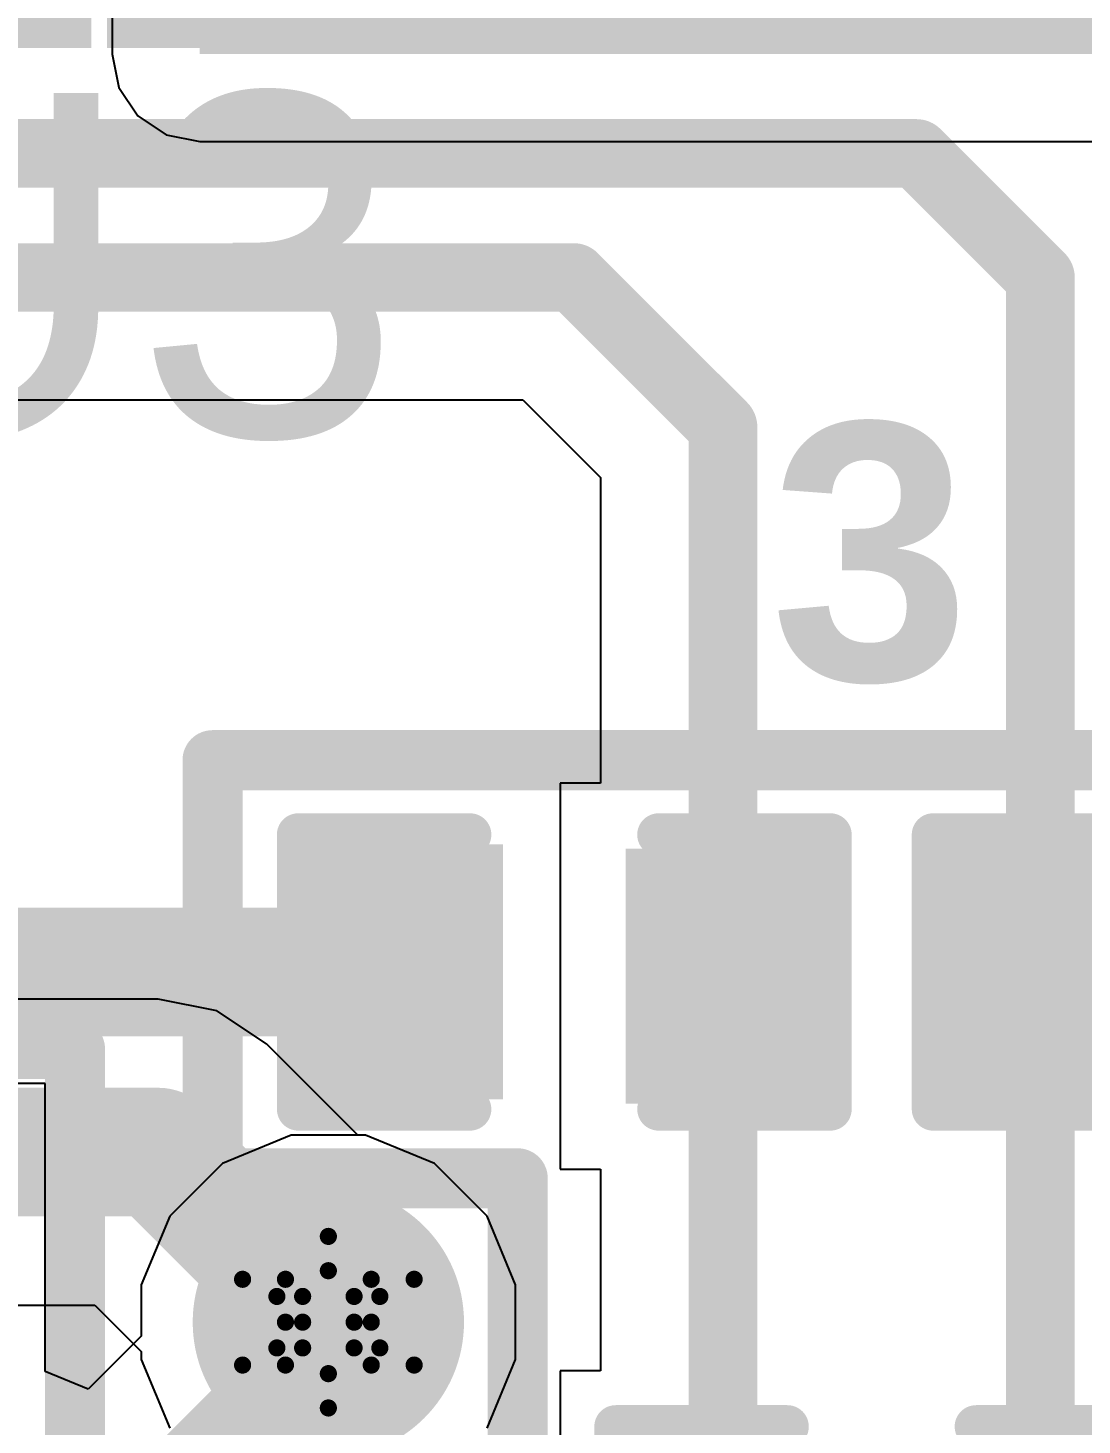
# Model space of a CAD drawing. Header units: inches. Extents: x -18 to 237, y -41 to 211.
# Drawn here: x 28.791 to 31.911, y 100.846 to 104.982 of the extents above; entities that cross this region are included whole.
import ezdxf

# ---------------------------------------------------------------- set-up
doc = ezdxf.new("R2010")
doc.units = ezdxf.units.IN
for name, color, linetype in [('Bottom Layer', 5, 'Continuous'), ('Bottom Solder', 6, 'Continuous'), ('Drill Drawing', 1, 'Continuous'), ('Top Layer', 1, 'Continuous'), ('Top Overlay', 2, 'Continuous'), ('Top Paste', 8, 'Continuous'), ('Top Solder', 216, 'Continuous'), ('Via Holes', 16, 'Continuous')]:
    doc.layers.add(name, color=color, linetype=linetype)
doc.styles.add('Arial', font='', dxfattribs={"height": 0.2})
doc.styles.add('Arial_Bold', font='', dxfattribs={"height": 0.2})
doc.styles.get('Arial').set_extended_font_data('Arial')
doc.styles.get('Arial_Bold').set_extended_font_data('Arial', bold=True)

# ---------------------------------------------------------------- blocks, each defined once
blk = doc.blocks.new('CSD25310Q2_33')
at = {"layer": 'Top Layer'}
for points in [[(-1.15, 0.85), (-0.695, 0.85), (-0.695, 0.45), (-1.15, 0.45)], [(-0.55, 0.85), (0.55, 0.85), (0.55, -0.2), (-0.55, -0.2)], [(1.15, 0.45), (0.695, 0.45), (0.695, 0.85), (1.15, 0.85)], [(-1.15, 0.2), (-0.695, 0.2), (-0.695, -0.2), (-1.15, -0.2)], [(1.15, -0.2), (0.695, -0.2), (0.695, 0.2), (1.15, 0.2)], [(-1.15, -0.45), (-0.695, -0.45), (-0.695, -0.85), (-1.15, -0.85)], [(-0.329, -0.45), (0.521, -0.45), (0.521, -0.85), (-0.329, -0.85)], [(1.15, -0.85), (0.695, -0.85), (0.695, -0.45), (1.15, -0.45)]]:
    blk.add_hatch(color=1, dxfattribs=at).paths.add_polyline_path(points)
at = {"layer": 'Top Paste'}
for points in [[(-0.5, 0.8), (0.5, 0.8), (0.5, -0.15), (-0.5, -0.15)], [(-0.279, -0.5), (0.471, -0.5), (0.471, -0.8), (-0.279, -0.8)]]:
    blk.add_hatch(color=8, dxfattribs=at).paths.add_polyline_path(points)
at = {"layer": 'Top Solder'}
for points in [[(-1.2516, 0.9516), (-0.5934, 0.9516), (-0.5934, 0.3484), (-1.2516, 0.3484)], [(-0.6516, 0.9516), (0.6516, 0.9516), (0.6516, -0.3016), (-0.6516, -0.3016)], [(1.2516, 0.3484), (0.5934, 0.3484), (0.5934, 0.9516), (1.2516, 0.9516)], [(-1.2516, 0.3016), (-0.5934, 0.3016), (-0.5934, -0.3016), (-1.2516, -0.3016)], [(1.2516, -0.3016), (0.5934, -0.3016), (0.5934, 0.3016), (1.2516, 0.3016)], [(-1.2516, -0.3484), (-0.5934, -0.3484), (-0.5934, -0.9516), (-1.2516, -0.9516)], [(-0.4306, -0.3484), (0.6226, -0.3484), (0.6226, -0.9516), (-0.4306, -0.9516)], [(1.2516, -0.9516), (0.5934, -0.9516), (0.5934, -0.3484), (1.2516, -0.3484)]]:
    blk.add_hatch(color=216, dxfattribs=at).paths.add_polyline_path(points)
at = {"layer": 'Top Overlay'}
for points in [[(1, 1.0684, 0.127, 0.127, 0), (-1, 1.0684, 0.127, 0.127, 0)], [(-1.4478, 0.508, 0.127, 0.127, 0), (-1.4478, 0.762, 0.127, 0.127, 0)], [(-1.3208, 0.635, 0.127, 0.127, 0), (-1.4478, 0.762, 0.127, 0.127, 0)], [(-1.4478, 0.508, 0.127, 0.127, 0), (-1.3208, 0.635, 0.127, 0.127, 0)], [(1, -1.0684, 0.127, 0.127, 0), (-1, -1.0684, 0.127, 0.127, 0)]]:
    blk.add_lwpolyline(points, format="xyseb", dxfattribs=at)
for points in [[(-1.0318, 1.0684, 0.0635, 0.0635, 1), (-0.9683, 1.0684, 0.0635, 0.0635, 1)], [(0.9683, 1.0684, 0.0635, 0.0635, 1), (1.0318, 1.0684, 0.0635, 0.0635, 1)], [(-1.4795, 0.762, 0.0635, 0.0635, 1), (-1.4161, 0.762, 0.0635, 0.0635, 1)], [(-1.4795, 0.762, 0.0635, 0.0635, 1), (-1.4161, 0.762, 0.0635, 0.0635, 1)], [(-1.3525, 0.635, 0.0635, 0.0635, 1), (-1.2891, 0.635, 0.0635, 0.0635, 1)], [(-1.3525, 0.635, 0.0635, 0.0635, 1), (-1.2891, 0.635, 0.0635, 0.0635, 1)], [(-1.4795, 0.508, 0.0635, 0.0635, 1), (-1.4161, 0.508, 0.0635, 0.0635, 1)], [(-1.4795, 0.508, 0.0635, 0.0635, 1), (-1.4161, 0.508, 0.0635, 0.0635, 1)], [(-1.0318, -1.0684, 0.0635, 0.0635, 1), (-0.9683, -1.0684, 0.0635, 0.0635, 1)], [(0.9683, -1.0684, 0.0635, 0.0635, 1), (1.0318, -1.0684, 0.0635, 0.0635, 1)]]:
    blk.add_lwpolyline(points, format="xyseb", close=True, dxfattribs=at)
blk = doc.blocks.new('C___0402_151')
at = {"layer": 'Top Layer'}
for points in [[(-0.6985, -0.3175), (-0.6985, 0.3175), (-0.2413, 0.3175), (-0.2413, -0.3175)], [(0.2413, -0.3175), (0.2413, 0.3175), (0.6985, 0.3175), (0.6985, -0.3175)]]:
    blk.add_hatch(color=1, dxfattribs=at).paths.add_polyline_path(points)
at = {"layer": 'Top Paste'}
for points in [[(-0.6985, -0.3175), (-0.6985, 0.3175), (-0.2413, 0.3175), (-0.2413, -0.3175)], [(0.2413, -0.3175), (0.2413, 0.3175), (0.6985, 0.3175), (0.6985, -0.3175)]]:
    blk.add_hatch(color=8, dxfattribs=at).paths.add_polyline_path(points)
at = {"layer": 'Top Solder'}
for points in [[(-0.7585, -0.3775), (-0.7585, 0.3775), (-0.1813, 0.3775), (-0.1813, -0.3775)], [(0.1813, -0.3775), (0.1813, 0.3775), (0.7585, 0.3775), (0.7585, -0.3775)]]:
    blk.add_hatch(color=216, dxfattribs=at).paths.add_polyline_path(points)
at = {"layer": 'Top Overlay'}
for points in [[(-0.7874, -0.4064, 0.127, 0.127, 0), (-0.7874, 0.4064, 0.127, 0.127, 0)], [(-0.7874, 0.4064, 0.127, 0.127, 0), (-0.2794, 0.4064, 0.127, 0.127, 0)], [(0.2794, 0.4064, 0.127, 0.127, 0), (0.7874, 0.4064, 0.127, 0.127, 0)], [(0.7874, -0.4064, 0.127, 0.127, 0), (0.7874, 0.4064, 0.127, 0.127, 0)], [(-0.7874, -0.4064, 0.127, 0.127, 0), (-0.2794, -0.4064, 0.127, 0.127, 0)], [(0.2794, -0.4064, 0.127, 0.127, 0), (0.7874, -0.4064, 0.127, 0.127, 0)]]:
    blk.add_lwpolyline(points, format="xyseb", dxfattribs=at)
for points in [[(-0.8191, 0.4064, 0.0635, 0.0635, 1), (-0.7556, 0.4064, 0.0635, 0.0635, 1)], [(-0.8191, 0.4064, 0.0635, 0.0635, 1), (-0.7556, 0.4064, 0.0635, 0.0635, 1)], [(-0.3111, 0.4064, 0.0635, 0.0635, 1), (-0.2477, 0.4064, 0.0635, 0.0635, 1)], [(0.2477, 0.4064, 0.0635, 0.0635, 1), (0.3111, 0.4064, 0.0635, 0.0635, 1)], [(0.7556, 0.4064, 0.0635, 0.0635, 1), (0.8191, 0.4064, 0.0635, 0.0635, 1)], [(0.7556, 0.4064, 0.0635, 0.0635, 1), (0.8191, 0.4064, 0.0635, 0.0635, 1)], [(-0.8191, -0.4064, 0.0635, 0.0635, 1), (-0.7556, -0.4064, 0.0635, 0.0635, 1)], [(-0.8191, -0.4064, 0.0635, 0.0635, 1), (-0.7556, -0.4064, 0.0635, 0.0635, 1)], [(-0.3111, -0.4064, 0.0635, 0.0635, 1), (-0.2477, -0.4064, 0.0635, 0.0635, 1)], [(0.2477, -0.4064, 0.0635, 0.0635, 1), (0.3111, -0.4064, 0.0635, 0.0635, 1)], [(0.7556, -0.4064, 0.0635, 0.0635, 1), (0.8191, -0.4064, 0.0635, 0.0635, 1)], [(0.7556, -0.4064, 0.0635, 0.0635, 1), (0.8191, -0.4064, 0.0635, 0.0635, 1)]]:
    blk.add_lwpolyline(points, format="xyseb", close=True, dxfattribs=at)
blk = doc.blocks.new('C___0402_152')
at = {"layer": 'Top Layer'}
for points in [[(-0.6985, -0.3175), (-0.6985, 0.3175), (-0.2413, 0.3175), (-0.2413, -0.3175)], [(0.2413, -0.3175), (0.2413, 0.3175), (0.6985, 0.3175), (0.6985, -0.3175)]]:
    blk.add_hatch(color=1, dxfattribs=at).paths.add_polyline_path(points)
at = {"layer": 'Top Paste'}
for points in [[(-0.6985, -0.3175), (-0.6985, 0.3175), (-0.2413, 0.3175), (-0.2413, -0.3175)], [(0.2413, -0.3175), (0.2413, 0.3175), (0.6985, 0.3175), (0.6985, -0.3175)]]:
    blk.add_hatch(color=8, dxfattribs=at).paths.add_polyline_path(points)
at = {"layer": 'Top Solder'}
for points in [[(-0.7585, -0.3775), (-0.7585, 0.3775), (-0.1813, 0.3775), (-0.1813, -0.3775)], [(0.1813, -0.3775), (0.1813, 0.3775), (0.7585, 0.3775), (0.7585, -0.3775)]]:
    blk.add_hatch(color=216, dxfattribs=at).paths.add_polyline_path(points)
at = {"layer": 'Top Overlay'}
for points in [[(-0.7874, 0.4064, 0.127, 0.127, 0), (-0.7874, -0.4064, 0.127, 0.127, 0)], [(-0.2794, 0.4064, 0.127, 0.127, 0), (-0.7874, 0.4064, 0.127, 0.127, 0)], [(0.7874, 0.4064, 0.127, 0.127, 0), (0.2794, 0.4064, 0.127, 0.127, 0)], [(0.7874, 0.4064, 0.127, 0.127, 0), (0.7874, -0.4064, 0.127, 0.127, 0)], [(-0.2794, -0.4064, 0.127, 0.127, 0), (-0.7874, -0.4064, 0.127, 0.127, 0)], [(0.7874, -0.4064, 0.127, 0.127, 0), (0.2794, -0.4064, 0.127, 0.127, 0)]]:
    blk.add_lwpolyline(points, format="xyseb", dxfattribs=at)
for points in [[(-0.8191, 0.4064, 0.0635, 0.0635, 1), (-0.7556, 0.4064, 0.0635, 0.0635, 1)], [(-0.8191, 0.4064, 0.0635, 0.0635, 1), (-0.7556, 0.4064, 0.0635, 0.0635, 1)], [(-0.3111, 0.4064, 0.0635, 0.0635, 1), (-0.2477, 0.4064, 0.0635, 0.0635, 1)], [(0.2477, 0.4064, 0.0635, 0.0635, 1), (0.3111, 0.4064, 0.0635, 0.0635, 1)], [(0.7556, 0.4064, 0.0635, 0.0635, 1), (0.8191, 0.4064, 0.0635, 0.0635, 1)], [(0.7556, 0.4064, 0.0635, 0.0635, 1), (0.8191, 0.4064, 0.0635, 0.0635, 1)], [(-0.8191, -0.4064, 0.0635, 0.0635, 1), (-0.7556, -0.4064, 0.0635, 0.0635, 1)], [(-0.8191, -0.4064, 0.0635, 0.0635, 1), (-0.7556, -0.4064, 0.0635, 0.0635, 1)], [(-0.3111, -0.4064, 0.0635, 0.0635, 1), (-0.2477, -0.4064, 0.0635, 0.0635, 1)], [(0.2477, -0.4064, 0.0635, 0.0635, 1), (0.3111, -0.4064, 0.0635, 0.0635, 1)], [(0.7556, -0.4064, 0.0635, 0.0635, 1), (0.8191, -0.4064, 0.0635, 0.0635, 1)], [(0.7556, -0.4064, 0.0635, 0.0635, 1), (0.8191, -0.4064, 0.0635, 0.0635, 1)]]:
    blk.add_lwpolyline(points, format="xyseb", close=True, dxfattribs=at)
blk = doc.blocks.new('C___0402_153')
at = {"layer": 'Top Layer'}
for points in [[(-0.6985, -0.3048), (-0.6985, 0.3302), (-0.2413, 0.3302), (-0.2413, -0.3048)], [(0.2413, -0.3175), (0.2413, 0.3175), (0.6985, 0.3175), (0.6985, -0.3175)]]:
    blk.add_hatch(color=1, dxfattribs=at).paths.add_polyline_path(points)
at = {"layer": 'Top Paste'}
for points in [[(-0.6985, -0.3048), (-0.6985, 0.3302), (-0.2413, 0.3302), (-0.2413, -0.3048)], [(0.2413, -0.3175), (0.2413, 0.3175), (0.6985, 0.3175), (0.6985, -0.3175)]]:
    blk.add_hatch(color=8, dxfattribs=at).paths.add_polyline_path(points)
at = {"layer": 'Top Solder'}
for points in [[(-0.7585, -0.3648), (-0.7585, 0.3902), (-0.1813, 0.3902), (-0.1813, -0.3648)], [(0.1813, -0.3775), (0.1813, 0.3775), (0.7585, 0.3775), (0.7585, -0.3775)]]:
    blk.add_hatch(color=216, dxfattribs=at).paths.add_polyline_path(points)
at = {"layer": 'Top Overlay'}
for points in [[(-0.7874, 0.4064, 0.127, 0.127, 0), (-0.7874, -0.4064, 0.127, 0.127, 0)], [(-0.2794, 0.4064, 0.127, 0.127, 0), (-0.7874, 0.4064, 0.127, 0.127, 0)], [(0.7874, 0.4064, 0.127, 0.127, 0), (0.2794, 0.4064, 0.127, 0.127, 0)], [(0.7874, 0.4064, 0.127, 0.127, 0), (0.7874, -0.4064, 0.127, 0.127, 0)], [(-0.2794, -0.4064, 0.127, 0.127, 0), (-0.7874, -0.4064, 0.127, 0.127, 0)], [(0.7874, -0.4064, 0.127, 0.127, 0), (0.2794, -0.4064, 0.127, 0.127, 0)]]:
    blk.add_lwpolyline(points, format="xyseb", dxfattribs=at)
for points in [[(-0.8191, 0.4064, 0.0635, 0.0635, 1), (-0.7556, 0.4064, 0.0635, 0.0635, 1)], [(-0.8191, 0.4064, 0.0635, 0.0635, 1), (-0.7556, 0.4064, 0.0635, 0.0635, 1)], [(-0.3111, 0.4064, 0.0635, 0.0635, 1), (-0.2477, 0.4064, 0.0635, 0.0635, 1)], [(0.2477, 0.4064, 0.0635, 0.0635, 1), (0.3111, 0.4064, 0.0635, 0.0635, 1)], [(0.7556, 0.4064, 0.0635, 0.0635, 1), (0.8191, 0.4064, 0.0635, 0.0635, 1)], [(0.7556, 0.4064, 0.0635, 0.0635, 1), (0.8191, 0.4064, 0.0635, 0.0635, 1)], [(-0.8191, -0.4064, 0.0635, 0.0635, 1), (-0.7556, -0.4064, 0.0635, 0.0635, 1)], [(-0.8191, -0.4064, 0.0635, 0.0635, 1), (-0.7556, -0.4064, 0.0635, 0.0635, 1)], [(-0.3111, -0.4064, 0.0635, 0.0635, 1), (-0.2477, -0.4064, 0.0635, 0.0635, 1)], [(0.2477, -0.4064, 0.0635, 0.0635, 1), (0.3111, -0.4064, 0.0635, 0.0635, 1)], [(0.7556, -0.4064, 0.0635, 0.0635, 1), (0.8191, -0.4064, 0.0635, 0.0635, 1)], [(0.7556, -0.4064, 0.0635, 0.0635, 1), (0.8191, -0.4064, 0.0635, 0.0635, 1)]]:
    blk.add_lwpolyline(points, format="xyseb", close=True, dxfattribs=at)

msp = doc.modelspace()

# ---------------------------------------------------------------- hatches: boundary and pattern name
at = {"layer": 'Bottom Layer'}
msp.add_hatch(color=5, dxfattribs=at).paths.add_polyline_path([(29.2989, 104.905), (32.0802, 104.905), (32.0802, 107.0975), (29.2989, 107.0975)])
h = msp.add_hatch(color=5, dxfattribs=at)
edge = h.paths.add_edge_path()
edge.add_arc((29.6799, 101.1502), 0.3, 0, 360)
at = {"layer": 'Bottom Solder'}
h = msp.add_hatch(color=6, dxfattribs=at)
edge = h.paths.add_edge_path()
edge.add_arc((29.6799, 101.1502), 0.4016, 0, 360)
at = {"layer": 'Top Layer'}
h = msp.add_hatch(color=1, dxfattribs=at)
edge = h.paths.add_edge_path()
edge.add_arc((29.6799, 101.1502), 0.3, 0, 360)
at = {"layer": 'Top Solder'}
h = msp.add_hatch(color=216, dxfattribs=at)
edge = h.paths.add_edge_path()
edge.add_arc((29.6799, 101.1502), 0.4016, 0, 360)
at = {"layer": 'Via Holes'}
h = msp.add_hatch(color=7, dxfattribs=at)
edge = h.paths.add_edge_path()
edge.add_arc((29.6799, 101.1502), 0.15, 0, 360)

# ---------------------------------------------------------------- linework, layer by layer
at = {"layer": 'Bottom Layer'}
for p, q in [((29.0399, 107.0975), (29.0399, 104.905)), ((29.0399, 104.905), (29.0596, 104.8059)), ((29.0596, 104.8059), (29.1158, 104.7219)), ((29.1158, 104.7219), (29.1998, 104.6657)), ((29.1998, 104.6657), (29.2989, 104.646)), ((29.2989, 104.646), (32.0802, 104.646)), ((29.1764, 102.107), (26.7815, 102.107)), ((29.3498, 102.0725), (29.1764, 102.107)), ((29.4968, 101.9743), (29.3498, 102.0725)), ((29.7668, 101.7042), (29.4968, 101.9743)), ((29.7901, 101.7042), (29.7668, 101.7042)), ((29.9937, 101.6199), (29.7901, 101.7042)), ((30.1496, 101.4641), (29.9937, 101.6199)), ((30.2339, 101.2604), (30.1496, 101.4641)), ((30.2339, 101.04), (30.2339, 101.2604)), ((27.8228, 101.2006), (28.9886, 101.2006)), ((28.9886, 101.2006), (29.1259, 101.0633)), ((29.1259, 101.0633), (29.1259, 101.04)), ((29.1259, 101.04), (29.2102, 100.8364)), ((30.1496, 100.8364), (30.2339, 101.04))]:
    msp.add_line(p, q, dxfattribs=at)
for points in [[(26.5938, 101.6538, 0.381, 0.381, 0), (29.1764, 101.6538, 0.381, 0.381, 0)], [(29.1764, 101.6538, 0.381, 0.381, 0), (29.6799, 101.1502, 0.381, 0.381, 0)]]:
    msp.add_lwpolyline(points, format="xyseb", dxfattribs=at)
for points in [[(29.0811, 101.6538, 0.1905, 0.1905, 1), (29.2716, 101.6538, 0.1905, 0.1905, 1)], [(29.0811, 101.6538, 0.1905, 0.1905, 1), (29.2716, 101.6538, 0.1905, 0.1905, 1)], [(29.5847, 101.1502, 0.1905, 0.1905, 1), (29.7752, 101.1502, 0.1905, 0.1905, 1)]]:
    msp.add_lwpolyline(points, format="xyseb", close=True, dxfattribs=at)
at = {"layer": 'Drill Drawing'}
for points in [[(29.5529, 101.2772, 0.0508, 0.0508, 0), (29.6799, 101.4042, 0.0508, 0.0508, 0)], [(29.6799, 101.4042, 0.0508, 0.0508, 0), (29.8069, 101.2772, 0.0508, 0.0508, 0)], [(29.6037, 101.2264, 0.0508, 0.0508, 0), (29.6799, 101.3026, 0.0508, 0.0508, 0)], [(29.6799, 101.3026, 0.0508, 0.0508, 0), (29.7561, 101.2264, 0.0508, 0.0508, 0)], [(29.4259, 101.2772, 0.0508, 0.0508, 0), (29.5529, 101.1502, 0.0508, 0.0508, 0)], [(29.4259, 101.2772, 0.0508, 0.0508, 0), (29.5529, 101.2772, 0.0508, 0.0508, 0)], [(29.8069, 101.2772, 0.0508, 0.0508, 0), (29.9339, 101.2772, 0.0508, 0.0508, 0)], [(29.8069, 101.1502, 0.0508, 0.0508, 0), (29.9339, 101.2772, 0.0508, 0.0508, 0)], [(29.5275, 101.2264, 0.0508, 0.0508, 0), (29.6037, 101.1502, 0.0508, 0.0508, 0)], [(29.5275, 101.2264, 0.0508, 0.0508, 0), (29.6037, 101.2264, 0.0508, 0.0508, 0)], [(29.7561, 101.2264, 0.0508, 0.0508, 0), (29.8323, 101.2264, 0.0508, 0.0508, 0)], [(29.7561, 101.1502, 0.0508, 0.0508, 0), (29.8323, 101.2264, 0.0508, 0.0508, 0)], [(29.4259, 101.0232, 0.0508, 0.0508, 0), (29.5529, 101.1502, 0.0508, 0.0508, 0)], [(29.5275, 101.074, 0.0508, 0.0508, 0), (29.6037, 101.1502, 0.0508, 0.0508, 0)], [(29.7561, 101.1502, 0.0508, 0.0508, 0), (29.8323, 101.074, 0.0508, 0.0508, 0)], [(29.8069, 101.1502, 0.0508, 0.0508, 0), (29.9339, 101.0232, 0.0508, 0.0508, 0)], [(29.5275, 101.074, 0.0508, 0.0508, 0), (29.6037, 101.074, 0.0508, 0.0508, 0)], [(29.6037, 101.074, 0.0508, 0.0508, 0), (29.6799, 100.9978, 0.0508, 0.0508, 0)], [(29.6799, 100.9978, 0.0508, 0.0508, 0), (29.7561, 101.074, 0.0508, 0.0508, 0)], [(29.7561, 101.074, 0.0508, 0.0508, 0), (29.8323, 101.074, 0.0508, 0.0508, 0)], [(29.4259, 101.0232, 0.0508, 0.0508, 0), (29.5529, 101.0232, 0.0508, 0.0508, 0)], [(29.5529, 101.0232, 0.0508, 0.0508, 0), (29.6799, 100.8962, 0.0508, 0.0508, 0)], [(29.6799, 100.8962, 0.0508, 0.0508, 0), (29.8069, 101.0232, 0.0508, 0.0508, 0)], [(29.8069, 101.0232, 0.0508, 0.0508, 0), (29.9339, 101.0232, 0.0508, 0.0508, 0)]]:
    msp.add_lwpolyline(points, format="xyseb", dxfattribs=at)
for points in [[(29.6672, 101.4042, 0.0254, 0.0254, 1), (29.6926, 101.4042, 0.0254, 0.0254, 1)], [(29.6672, 101.4042, 0.0254, 0.0254, 1), (29.6926, 101.4042, 0.0254, 0.0254, 1)], [(29.6672, 101.3026, 0.0254, 0.0254, 1), (29.6926, 101.3026, 0.0254, 0.0254, 1)], [(29.6672, 101.3026, 0.0254, 0.0254, 1), (29.6926, 101.3026, 0.0254, 0.0254, 1)], [(29.4132, 101.2772, 0.0254, 0.0254, 1), (29.4386, 101.2772, 0.0254, 0.0254, 1)], [(29.4132, 101.2772, 0.0254, 0.0254, 1), (29.4386, 101.2772, 0.0254, 0.0254, 1)], [(29.5402, 101.2772, 0.0254, 0.0254, 1), (29.5656, 101.2772, 0.0254, 0.0254, 1)], [(29.5402, 101.2772, 0.0254, 0.0254, 1), (29.5656, 101.2772, 0.0254, 0.0254, 1)], [(29.7942, 101.2772, 0.0254, 0.0254, 1), (29.8196, 101.2772, 0.0254, 0.0254, 1)], [(29.7942, 101.2772, 0.0254, 0.0254, 1), (29.8196, 101.2772, 0.0254, 0.0254, 1)], [(29.9212, 101.2772, 0.0254, 0.0254, 1), (29.9466, 101.2772, 0.0254, 0.0254, 1)], [(29.9212, 101.2772, 0.0254, 0.0254, 1), (29.9466, 101.2772, 0.0254, 0.0254, 1)], [(29.5148, 101.2264, 0.0254, 0.0254, 1), (29.5402, 101.2264, 0.0254, 0.0254, 1)], [(29.5148, 101.2264, 0.0254, 0.0254, 1), (29.5402, 101.2264, 0.0254, 0.0254, 1)], [(29.591, 101.2264, 0.0254, 0.0254, 1), (29.6164, 101.2264, 0.0254, 0.0254, 1)], [(29.591, 101.2264, 0.0254, 0.0254, 1), (29.6164, 101.2264, 0.0254, 0.0254, 1)], [(29.7434, 101.2264, 0.0254, 0.0254, 1), (29.7688, 101.2264, 0.0254, 0.0254, 1)], [(29.7434, 101.2264, 0.0254, 0.0254, 1), (29.7688, 101.2264, 0.0254, 0.0254, 1)], [(29.8196, 101.2264, 0.0254, 0.0254, 1), (29.845, 101.2264, 0.0254, 0.0254, 1)], [(29.8196, 101.2264, 0.0254, 0.0254, 1), (29.845, 101.2264, 0.0254, 0.0254, 1)], [(29.5402, 101.1502, 0.0254, 0.0254, 1), (29.5656, 101.1502, 0.0254, 0.0254, 1)], [(29.5402, 101.1502, 0.0254, 0.0254, 1), (29.5656, 101.1502, 0.0254, 0.0254, 1)], [(29.591, 101.1502, 0.0254, 0.0254, 1), (29.6164, 101.1502, 0.0254, 0.0254, 1)], [(29.591, 101.1502, 0.0254, 0.0254, 1), (29.6164, 101.1502, 0.0254, 0.0254, 1)], [(29.7434, 101.1502, 0.0254, 0.0254, 1), (29.7688, 101.1502, 0.0254, 0.0254, 1)], [(29.7434, 101.1502, 0.0254, 0.0254, 1), (29.7688, 101.1502, 0.0254, 0.0254, 1)], [(29.7942, 101.1502, 0.0254, 0.0254, 1), (29.8196, 101.1502, 0.0254, 0.0254, 1)], [(29.7942, 101.1502, 0.0254, 0.0254, 1), (29.8196, 101.1502, 0.0254, 0.0254, 1)], [(29.5148, 101.074, 0.0254, 0.0254, 1), (29.5402, 101.074, 0.0254, 0.0254, 1)], [(29.5148, 101.074, 0.0254, 0.0254, 1), (29.5402, 101.074, 0.0254, 0.0254, 1)], [(29.591, 101.074, 0.0254, 0.0254, 1), (29.6164, 101.074, 0.0254, 0.0254, 1)], [(29.591, 101.074, 0.0254, 0.0254, 1), (29.6164, 101.074, 0.0254, 0.0254, 1)], [(29.7434, 101.074, 0.0254, 0.0254, 1), (29.7688, 101.074, 0.0254, 0.0254, 1)], [(29.7434, 101.074, 0.0254, 0.0254, 1), (29.7688, 101.074, 0.0254, 0.0254, 1)], [(29.8196, 101.074, 0.0254, 0.0254, 1), (29.845, 101.074, 0.0254, 0.0254, 1)], [(29.8196, 101.074, 0.0254, 0.0254, 1), (29.845, 101.074, 0.0254, 0.0254, 1)], [(29.4132, 101.0232, 0.0254, 0.0254, 1), (29.4386, 101.0232, 0.0254, 0.0254, 1)], [(29.4132, 101.0232, 0.0254, 0.0254, 1), (29.4386, 101.0232, 0.0254, 0.0254, 1)], [(29.5402, 101.0232, 0.0254, 0.0254, 1), (29.5656, 101.0232, 0.0254, 0.0254, 1)], [(29.5402, 101.0232, 0.0254, 0.0254, 1), (29.5656, 101.0232, 0.0254, 0.0254, 1)], [(29.6672, 100.9978, 0.0254, 0.0254, 1), (29.6926, 100.9978, 0.0254, 0.0254, 1)], [(29.6672, 100.9978, 0.0254, 0.0254, 1), (29.6926, 100.9978, 0.0254, 0.0254, 1)], [(29.7942, 101.0232, 0.0254, 0.0254, 1), (29.8196, 101.0232, 0.0254, 0.0254, 1)], [(29.7942, 101.0232, 0.0254, 0.0254, 1), (29.8196, 101.0232, 0.0254, 0.0254, 1)], [(29.9212, 101.0232, 0.0254, 0.0254, 1), (29.9466, 101.0232, 0.0254, 0.0254, 1)], [(29.9212, 101.0232, 0.0254, 0.0254, 1), (29.9466, 101.0232, 0.0254, 0.0254, 1)], [(29.6672, 100.8962, 0.0254, 0.0254, 1), (29.6926, 100.8962, 0.0254, 0.0254, 1)], [(29.6672, 100.8962, 0.0254, 0.0254, 1), (29.6926, 100.8962, 0.0254, 0.0254, 1)]]:
    msp.add_lwpolyline(points, format="xyseb", close=True, dxfattribs=at)
at = {"layer": 'Top Layer'}
for p, q in [((28.3913, 103.881), (30.2558, 103.881)), ((30.2558, 103.881), (30.4857, 103.651)), ((30.4857, 103.651), (30.4857, 102.746)), ((30.4857, 102.746), (30.3657, 102.746)), ((30.3657, 102.746), (30.3657, 101.603)), ((28.8418, 101.857), (28.448, 101.857)), ((28.8418, 101.0045), (28.8418, 101.857)), ((29.5697, 101.7042), (29.3661, 101.6199)), ((29.7901, 101.7042), (29.5697, 101.7042)), ((29.9937, 101.6199), (29.7901, 101.7042)), ((29.3661, 101.6199), (29.2102, 101.4641)), ((30.1496, 101.4641), (29.9937, 101.6199)), ((30.3657, 101.603), (30.4857, 101.603)), ((30.4857, 101.603), (30.4857, 101.0061)), ((29.2102, 101.4641), (29.1259, 101.2604)), ((30.2339, 101.2604), (30.1496, 101.4641)), ((29.1259, 101.2604), (29.1259, 101.109)), ((30.2339, 101.04), (30.2339, 101.2604)), ((29.1259, 101.109), (28.9688, 100.9519)), ((30.1496, 100.8364), (30.2339, 101.04)), ((28.9688, 100.9519), (28.8418, 101.0045)), ((30.4857, 101.0061), (30.3657, 101.0061)), ((30.3657, 101.0061), (30.3657, 100.1687))]:
    msp.add_line(p, q, dxfattribs=at)
for points in [[(23.4685, 104.6108, 0.2032, 0.2032, 0), (31.4208, 104.6108, 0.2032, 0.2032, 0)], [(31.4208, 104.6108, 0.2032, 0.2032, 0), (31.7881, 104.2435, 0.2032, 0.2032, 0)], [(23.4685, 104.2435, 0.2032, 0.2032, 0), (30.406, 104.2435, 0.2032, 0.2032, 0)], [(30.406, 104.2435, 0.2032, 0.2032, 0), (30.8483, 103.8012, 0.2032, 0.2032, 0)], [(31.7881, 102.1872, 0.2032, 0.2032, 0), (31.7881, 104.2435, 0.2032, 0.2032, 0)], [(30.8483, 99.8904, 0.2032, 0.2032, 0), (30.8483, 103.8012, 0.2032, 0.2032, 0)], [(28.3972, 102.1872, 0.381, 0.381, 0), (29.9085, 102.1872, 0.381, 0.381, 0)], [(31.7881, 100.4346, 0.2032, 0.2032, 0), (31.7881, 102.1872, 0.2032, 0.2032, 0)], [(29.0246, 100.4949, 0.2032, 0.2032, 0), (29.6799, 101.1502, 0.2032, 0.2032, 0)]]:
    msp.add_lwpolyline(points, format="xyseb", dxfattribs=at)
for points in [[(31.37, 104.6108, 0.1016, 0.1016, 1), (31.4716, 104.6108, 0.1016, 0.1016, 1)], [(31.37, 104.6108, 0.1016, 0.1016, 1), (31.4716, 104.6108, 0.1016, 0.1016, 1)], [(30.3552, 104.2435, 0.1016, 0.1016, 1), (30.4568, 104.2435, 0.1016, 0.1016, 1)], [(30.3552, 104.2435, 0.1016, 0.1016, 1), (30.4568, 104.2435, 0.1016, 0.1016, 1)], [(31.7373, 104.2435, 0.1016, 0.1016, 1), (31.8389, 104.2435, 0.1016, 0.1016, 1)], [(31.7373, 104.2435, 0.1016, 0.1016, 1), (31.8389, 104.2435, 0.1016, 0.1016, 1)], [(30.7975, 103.8012, 0.1016, 0.1016, 1), (30.8991, 103.8012, 0.1016, 0.1016, 1)], [(30.7975, 103.8012, 0.1016, 0.1016, 1), (30.8991, 103.8012, 0.1016, 0.1016, 1)], [(29.8133, 102.1872, 0.1905, 0.1905, 1), (30.0038, 102.1872, 0.1905, 0.1905, 1)], [(31.7373, 102.1872, 0.1016, 0.1016, 1), (31.8389, 102.1872, 0.1016, 0.1016, 1)], [(31.7373, 102.1872, 0.1016, 0.1016, 1), (31.8389, 102.1872, 0.1016, 0.1016, 1)], [(29.6291, 101.1502, 0.1016, 0.1016, 1), (29.7307, 101.1502, 0.1016, 0.1016, 1)]]:
    msp.add_lwpolyline(points, format="xyseb", close=True, dxfattribs=at)
at = {"layer": 'Top Overlay'}
for points in [[(29.337, 101.6919, 0.1778, 0.1778, 0), (29.337, 102.8143, 0.1778, 0.1778, 0)], [(29.337, 102.8143, 0.1778, 0.1778, 0), (32.7464, 102.8143, 0.1778, 0.1778, 0)], [(27.6082, 101.9595, 0.1778, 0.1778, 0), (28.9297, 101.9595, 0.1778, 0.1778, 0)], [(28.9297, 99.952, 0.1778, 0.1778, 0), (28.9297, 101.9595, 0.1778, 0.1778, 0)], [(29.337, 101.5761, 0.1778, 0.1778, 0), (29.337, 101.6919, 0.1778, 0.1778, 0)], [(29.337, 101.5761, 0.1778, 0.1778, 0), (30.2406, 101.5761, 0.1778, 0.1778, 0)], [(30.2406, 99.8452, 0.1778, 0.1778, 0), (30.2406, 101.5761, 0.1778, 0.1778, 0)]]:
    msp.add_lwpolyline(points, format="xyseb", dxfattribs=at)
for points in [[(29.2926, 102.8143, 0.0889, 0.0889, 1), (29.3815, 102.8143, 0.0889, 0.0889, 1)], [(29.2926, 102.8143, 0.0889, 0.0889, 1), (29.3815, 102.8143, 0.0889, 0.0889, 1)], [(28.8853, 101.9595, 0.0889, 0.0889, 1), (28.9742, 101.9595, 0.0889, 0.0889, 1)], [(28.8853, 101.9595, 0.0889, 0.0889, 1), (28.9742, 101.9595, 0.0889, 0.0889, 1)], [(29.2926, 101.6919, 0.0889, 0.0889, 1), (29.3815, 101.6919, 0.0889, 0.0889, 1)], [(29.2926, 101.6919, 0.0889, 0.0889, 1), (29.3815, 101.6919, 0.0889, 0.0889, 1)], [(29.2926, 101.5761, 0.0889, 0.0889, 1), (29.3815, 101.5761, 0.0889, 0.0889, 1)], [(29.2926, 101.5761, 0.0889, 0.0889, 1), (29.3815, 101.5761, 0.0889, 0.0889, 1)], [(30.1961, 101.5761, 0.0889, 0.0889, 1), (30.285, 101.5761, 0.0889, 0.0889, 1)], [(30.1961, 101.5761, 0.0889, 0.0889, 1), (30.285, 101.5761, 0.0889, 0.0889, 1)]]:
    msp.add_lwpolyline(points, format="xyseb", close=True, dxfattribs=at)

# ---------------------------------------------------------------- block references
for name, p, rotation in [('CSD25310Q2_33', (28.6766, 106.175), 270), ('C___0402_153', (30.3784, 102.1872), 180), ('C___0402_152', (31.3182, 100.4346), 180)]:
    msp.add_blockref(name, p, dxfattribs=dict(rotation=rotation))
msp.add_blockref('C___0402_151', (32.258, 102.1872))

# ---------------------------------------------------------------- texts
for s, height, style, p in [('U3', 1.016, 'Arial', (28.0833, 103.7736)), ('3', 0.762, 'Arial_Bold', (30.9881, 103.0509))]:
    msp.add_text(s, height=height, dxfattribs=dict(at, style=style)).set_placement(p)

doc.saveas('drawing.dxf')
